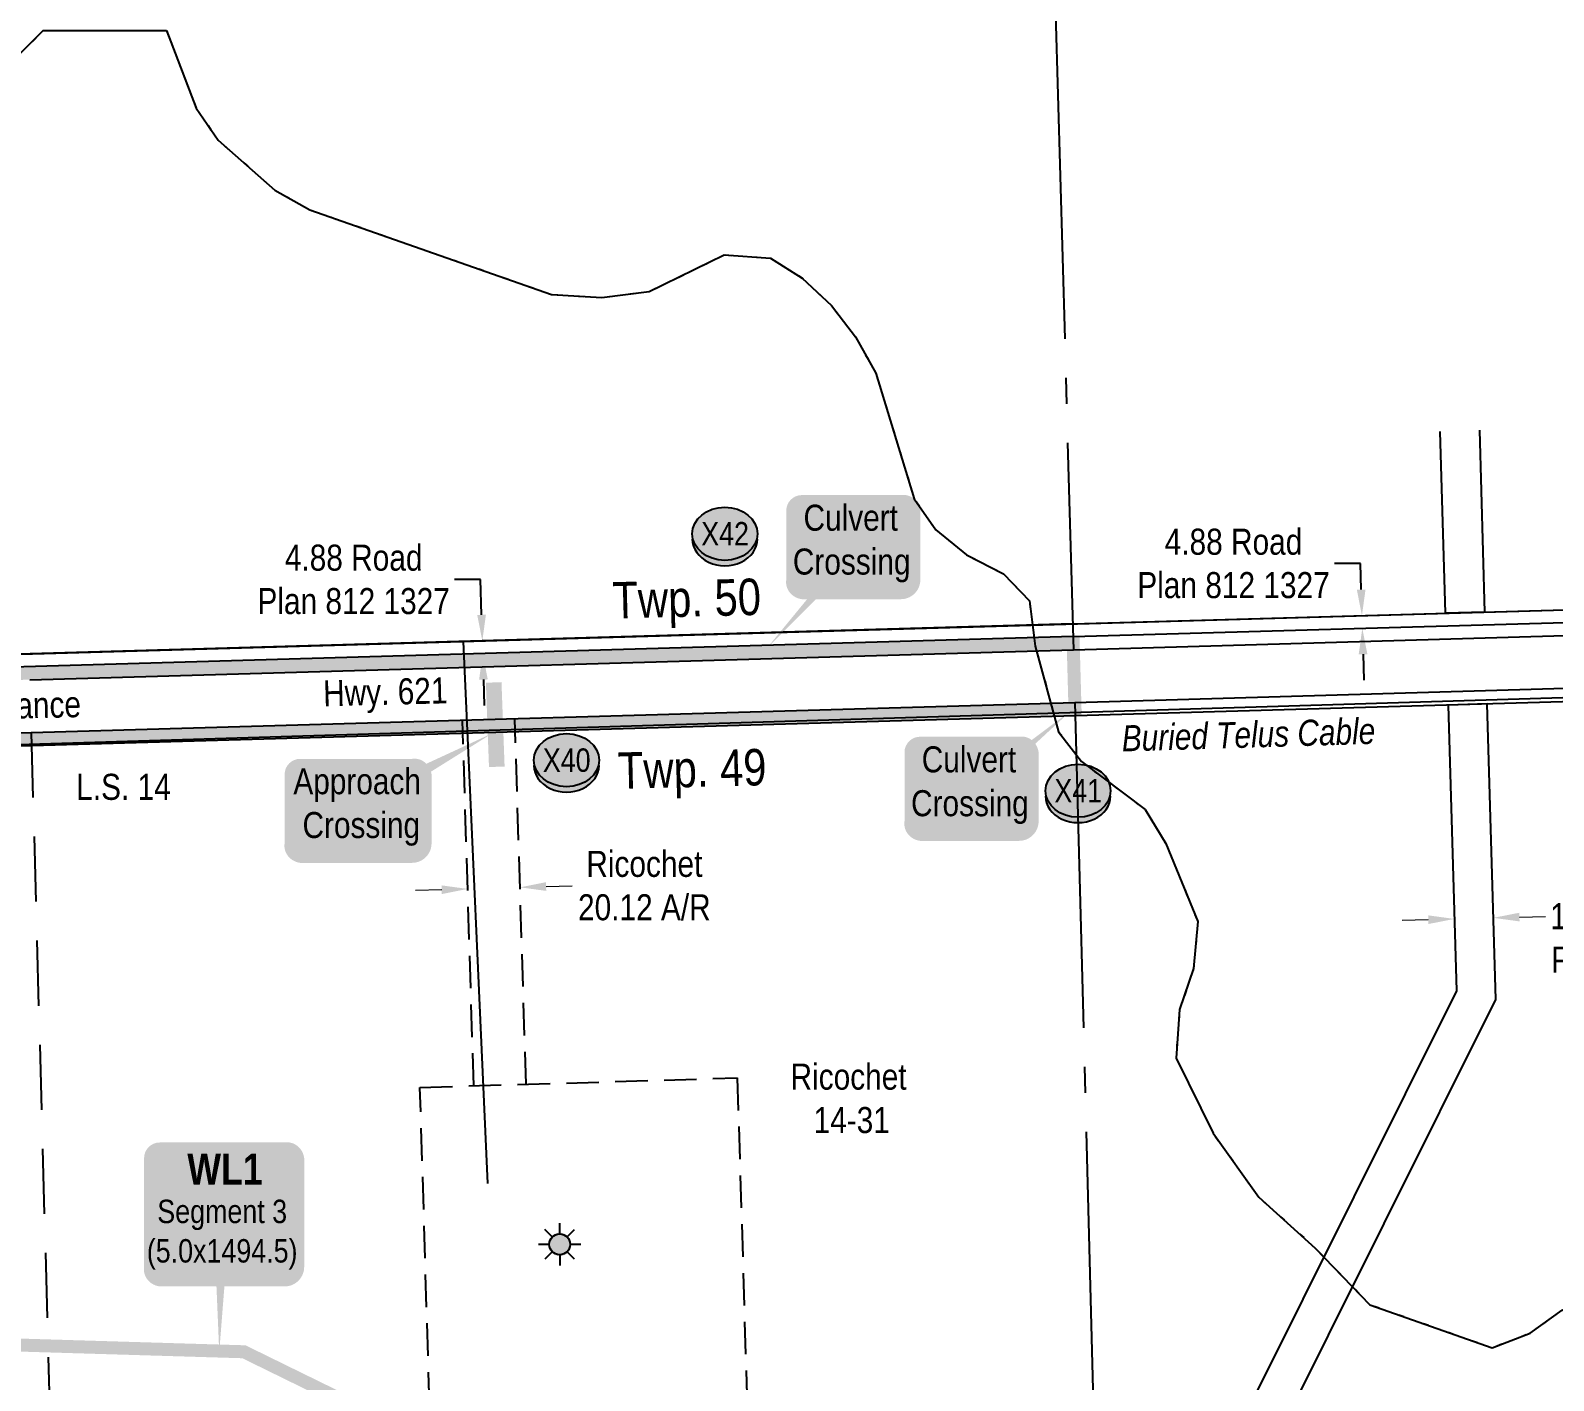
# Model space of a CAD drawing. Extents: x 629055 to 633377, y 5904225 to 5907946.
# Drawn here: x 632059 to 632644, y 5904953 to 5905472 of the extents above; entities that cross this region are included whole.
import ezdxf
from ezdxf.enums import TextEntityAlignment as Align

# ---------------------------------------------------------------- set-up
doc = ezdxf.new("R2010")
doc.units = 0
doc.header["$LTSCALE"] = 5
for name, pattern in [('foc-ACCESSROAD', [3.75, 2.5, -1.25]), ('foc-LSD', [8, 5, -3]), ('foc-QUARTERLINE', [33, 25, -3, 2, -3]), ('foc-WHEELTRACKS', [2, 0.4, -1.6])]:
    doc.linetypes.add(name, pattern=pattern)
for name, color, linetype in [('AS-POWER', 104, 'foc-POWER'), ('AS-RESIDENCE', 14, 'Continuous'), ('AS-ROADS', 254, 'Continuous'), ('AS-TELEPHONE-T', 224, 'Continuous'), ('AS-TELUS', 224, 'foc-TEL'), ('CG-NOTES', 7, 'Continuous'), ('D-TXT', 6, 'Continuous'), ('F-RW', 190, 'Continuous'), ('F-WS', 190, 'foc-ACCESSROAD'), ('F-WS-S', 190, 'Continuous'), ('L-QSEC', 8, 'foc-QUARTERLINE'), ('L-ROAD-T', 7, 'Continuous'), ('L-SEC', 7, 'Continuous'), ('L-SECTION-LSD', 7, 'foc-LSD'), ('L-TITLEDB', 4, 'Continuous'), ('L-TITLEDB-T', 4, 'Continuous'), ('P-CROSSINGS', 250, 'Continuous'), ('T-WATER-P3', 160, 'foc-WHEELTRACKS'), ('T-WATER-T', 170, 'Continuous')]:
    doc.layers.add(name, color=color, linetype=linetype)
for name, color, linetype, lineweight in [('F-AR-T', 190, 'Continuous', 9), ('F-RW-T', 190, 'Continuous', 9), ('F-WS-T', 190, 'Continuous', 9), ('T-TEXT', 48, 'Continuous', 18)]:
    doc.layers.add(name, color=color, linetype=linetype, lineweight=lineweight)
for name, color, linetype, true_color in [('P-PROPOSED WL2-1', 7, 'Continuous', 0x05c1ff), ('P-PROPOSED-WL2', 7, 'Continuous', 0x05c1ff), ('P-PROPOSED-WL3', 92, 'Continuous', 0x00bd00)]:
    doc.layers.add(name, color=color, linetype=linetype, true_color=true_color)
doc.styles.add('100L', font='ARIALN.TTF', dxfattribs={"height": 11})
doc.styles.add('80', font='ARIALN.TTF', dxfattribs={"height": 10})
doc.styles.add('80CG', font='ARIALN.TTF', dxfattribs={"height": 10})
doc.styles.add('80L', font='ARIALN.TTF', dxfattribs={"height": 10})
doc.styles.add('80LS', font='ARIALNI.TTF', dxfattribs={"height": 10})
doc.styles.add('BOLD', font='ARIALNB.TTF')
doc.styles.add('Crossing', font='ARIALN.TTF', dxfattribs={"height": 10})
doc.styles.add('foc-LtypeFont', font='ARIALN.TTF', dxfattribs={"height": 7.35})
doc.linetypes.add('foc-POWER', pattern='A,6,-1,["P",foc-LtypeFont,S=0.2,R=0,X=-0.625,Y=-0.75],-1.24,4', length=12.24)
doc.linetypes.add('foc-POWER-NOLINE', pattern='A,0,-4,["P",foc-LtypeFont,S=0.2,R=0,X=-0.625,Y=-0.75],-8.24', length=12.24)
doc.linetypes.add('foc-TEL', pattern='A,2,-1,["T",foc-LtypeFont,S=0.2,R=0,X=-0.425,Y=-0.75],-1.24,8', length=12.24)
doc.linetypes.add('foc-TOPO-flowdirection-NOLINE', pattern='A,0,[">",foc-LtypeFont,S=0.3,R=0,X=0,Y=-0.945],-20,[">",foc-LtypeFont,S=0.3,R=0,X=0,Y=-0.945],0', length=20)
doc.dimstyles.new('Compass 5 000', dxfattribs={"dimscale": 5, "dimtxt": 9, "dimasz": 2, "dimexe": 0.2, "dimexo": 0.0625, "dimgap": 0.5, "dimtad": 0, "dimtih": 1, "dimtoh": 1, "dimzin": 0, "dimdsep": 46, "dimtxsty": '80CG', "dimcen": 0.1, "dimse1": 1, "dimse2": 1, "dimclrd": 256, "dimclrt": 256, "dimaunit": 1, "dimadec": 4, "dimazin": 0, "dimtfac": 0.06, "dimtofl": 0, "dimtmove": 0, "dimatfit": 1, "dimfxl": 0.2, "dimtolj": 1, "dimtzin": 0, "dimlwd": -1, "dimarcsym": 0})

# ---------------------------------------------------------------- blocks, each defined once
blk = doc.blocks.new('label_road_paved')
at = {"layer": 'L-ROAD-T', "style": '80L'}
blk.add_text('Government Road Allowance', height=10, dxfattribs=at).set_placement((0, 0), align=Align.MIDDLE_CENTER)
at = {"layer": 'T-TEXT', "style": '80LS'}
blk.add_text('(Paved)', height=10, dxfattribs=at).set_placement((-116.94, 0), align=Align.MIDDLE_CENTER)
blk = doc.blocks.new('GAS')
h = blk.add_hatch(color=255)
h.dxf.hatch_style = 1
edge = h.paths.add_edge_path()
edge.add_arc((0, 0), 0.9, 0, 360)
for p, q in [((0, 0.81), (0, 1.62)), ((-0.81, 0), (-1.62, 0)), ((-0.57, 0.57), (-1.14, 1.14)), ((0.57, 0.57), (1.14, 1.14)), ((1.62, 0), (0.81, 0)), ((-0.57, -0.57), (-1.14, -1.14)), ((0, -0.81), (0, -1.62)), ((1.14, -1.14), (0.57, -0.57))]:
    blk.add_line(p, q)
blk.add_circle((0, 0), 0.8)
blk = doc.blocks.new('*D658')
at = {"layer": 'F-RW-T', "transparency": 16777216}
for p, q in [((632596.05, 5905130.46), (632586.06, 5905130.17)), ((632631.04, 5905131.45), (632641.03, 5905131.74))]:
    blk.add_line(p, q, dxfattribs=at)
for points in [[(632630.99, 5905133.12), (632631.08, 5905129.79), (632621.04, 5905131.17)], [(632596.01, 5905132.12), (632596.1, 5905128.79), (632606.05, 5905130.74)]]:
    blk.add_solid(points, dxfattribs=at)
at = {"layer": 'F-RW-T', "transparency": 16777216, "insert": (632680.12, 5905131.74), "char_height": 10, "attachment_point": 5, "style": '80CG'}
blk.add_mtext('\\A1;Signalta\\P15.00 P/L R/W\\PPlan 902 2388', dxfattribs=at)
blk = doc.blocks.new('*D670')
at = {"layer": 'F-AR-T', "transparency": 16777216}
for p, q in [((632217.21, 5905141.96), (632207.21, 5905141.66)), ((632257.3, 5905143.18), (632267.3, 5905143.49))]:
    blk.add_line(p, q, dxfattribs=at)
for points in [[(632257.25, 5905144.85), (632257.35, 5905141.52), (632247.31, 5905142.88)], [(632217.16, 5905143.63), (632217.26, 5905140.3), (632227.2, 5905142.27)]]:
    blk.add_solid(points, dxfattribs=at)
at = {"layer": 'F-AR-T', "transparency": 16777216, "insert": (632295.03, 5905143.49), "char_height": 10, "attachment_point": 5, "style": '80CG'}
blk.add_mtext('\\A1;Ricochet\\P20.12 A/R', dxfattribs=at)
blk = doc.blocks.new('*U711')
h = blk.add_hatch(color=254)
edge = h.paths.add_edge_path()
edge.add_line((-24, -35.31), (24, -35.31))
edge.add_arc((24, -29.31), 6, 270, 360)
edge.add_line((30, -29.31), (30, 12.5))
edge.add_arc((24, 12.5), 6, 0, 90)
edge.add_line((24, 18.5), (-24, 18.5))
edge.add_arc((-24, 12.5), 6, 90, 180)
edge.add_line((-30, 12.5), (-30, -29.31))
edge.add_arc((-24, -29.31), 6, 180, 270)
at = {"layer": 'P-PROPOSED-WL2', "flags": 128}
blk.add_lwpolyline([(-24, -35.31, 3, 3, 0), (24, -35.31, 3, 3, 0.414214), (30, -29.31, 3, 3, 0), (30, 12.5, 3, 0, 0.414214), (24, 18.5, 0, 0, 0), (-24, 18.5, 0, 0, 0.414214), (-30, 12.5, 0, 0, 0), (-30, -29.31, 0, 3, 0.414214)], format="xyseb", close=True, dxfattribs=at)
blk.add_lwpolyline([(-1.13, -62.07, 0, 7.5, 0), (0, 0, 0, 0, 0)], format="xyseb", dxfattribs=at)
at = {"layer": 'P-PROPOSED-WL2'}
for tag, p, height, style in [('TEMP_AREA_W1_001', (-9.21, 2.24), 12, 'BOLD'), ('ENTER_TEXT_001', (-30.66, -12.47), 9, '80')]:
    blk.add_attdef(tag, p, '', height=height, dxfattribs=dict(at, style=style))
blk = doc.blocks.new('*D720')
at = {"layer": 'L-TITLEDB-T', "transparency": 16777216}
for p, q in [((632232.14, 5905261.1), (632222.14, 5905261.1)), ((632232.53, 5905247.54), (632232.14, 5905261.1)), ((632233.25, 5905222.67), (632233.54, 5905212.68))]:
    blk.add_line(p, q, dxfattribs=at)
for points in [[(632234.2, 5905247.59), (632230.87, 5905247.5), (632232.82, 5905237.55)], [(632234.92, 5905222.72), (632231.58, 5905222.62), (632232.96, 5905232.67)]]:
    blk.add_solid(points, dxfattribs=at)
at = {"layer": 'L-TITLEDB-T', "transparency": 16777216, "insert": (632183.41, 5905261.1), "char_height": 10, "attachment_point": 5, "style": '80CG'}
blk.add_mtext('\\A1;4.88 Road \\PPlan 812 1327', dxfattribs=at)
blk = doc.blocks.new('*D721')
at = {"layer": 'L-TITLEDB-T', "transparency": 16777216}
for p, q in [((632569.99, 5905267.23), (632559.99, 5905267.23)), ((632570.27, 5905257.23), (632569.99, 5905267.23)), ((632570.99, 5905232.38), (632571.27, 5905222.39))]:
    blk.add_line(p, q, dxfattribs=at)
for points in [[(632571.94, 5905257.28), (632568.61, 5905257.18), (632570.56, 5905247.24)], [(632572.65, 5905232.43), (632569.32, 5905232.34), (632570.7, 5905242.38)]]:
    blk.add_solid(points, dxfattribs=at)
at = {"layer": 'L-TITLEDB-T', "transparency": 16777216, "insert": (632521.25, 5905267.23), "char_height": 10, "attachment_point": 5, "style": '80CG'}
blk.add_mtext('\\A1;4.88 Road \\PPlan 812 1327', dxfattribs=at)
blk = doc.blocks.new('*U774')
h = blk.add_hatch(color=59)
edge = h.paths.add_edge_path()
edge.add_line((-21.5, -20), (21.5, -20))
edge.add_arc((21.5, -14), 6, 270, 360)
edge.add_line((27.5, -14), (27.5, 12.5))
edge.add_arc((21.5, 12.5), 6, 0, 90)
edge.add_line((21.5, 18.5), (-21.5, 18.5))
edge.add_arc((-21.5, 12.5), 6, 90, 180)
edge.add_line((-27.5, 12.5), (-27.5, -14))
edge.add_arc((-21.5, -14), 6, 180, 270)
at = {"color": 1, "flags": 128}
blk.add_lwpolyline([(52.51, 28.4, 0, 7.5, 0), (0, 0, 0, 0, 0)], format="xyseb", dxfattribs=at)
blk.add_lwpolyline([(-21.5, -20, 3, 3, 0), (21.5, -20, 3, 3, 0.414214), (27.5, -14, 3, 3, 0), (27.5, 12.5, 3, 0, 0.414214), (21.5, 18.5, 0, 0, 0), (-21.5, 18.5, 0, 0, 0.414214), (-27.5, 12.5, 0, 0, 0), (-27.5, -14, 0, 3, 0.414214)], format="xyseb", close=True, dxfattribs=at)
at = {"color": 1, "style": '80'}
blk.add_attdef('ENTER_TEXT_001', (-35.99, -5), '', height=10, dxfattribs=at)
blk = doc.blocks.new('*U772')
h = blk.add_hatch(color=254)
edge = h.paths.add_edge_path()
edge.add_line((-19, -20), (19, -20))
edge.add_arc((19, -14), 6, 270, 360)
edge.add_line((25, -14), (25, 12.5))
edge.add_arc((19, 12.5), 6, 0, 90)
edge.add_line((19, 18.5), (-19, 18.5))
edge.add_arc((-19, 12.5), 6, 90, 180)
edge.add_line((-25, 12.5), (-25, -14))
edge.add_arc((-19, -14), 6, 180, 270)
at = {"color": 160, "flags": 128}
blk.add_lwpolyline([(-19, -20, 3, 3, 0), (19, -20, 3, 3, 0.414214), (25, -14, 3, 3, 0), (25, 12.5, 3, 0, 0.414214), (19, 18.5, 0, 0, 0), (-19, 18.5, 0, 0, 0.414214), (-25, 12.5, 0, 0, 0), (-25, -14, 0, 3, 0.414214)], format="xyseb", close=True, dxfattribs=at)
at = {"color": 160, "style": '80'}
blk.add_attdef('ENTER_TEXT_001', (-26.85, -4.92), '', height=10, dxfattribs=at)
blk = doc.blocks.new('xing2')
h = blk.add_hatch(color=50)
h.dxf.hatch_style = 1
edge = h.paths.add_edge_path()
edge.add_ellipse((0, 0), major_axis=(-12.5, 0), ratio=0.816297, start_angle=0, end_angle=360)
h = blk.add_hatch(color=250)
h.dxf.hatch_style = 1
edge = h.paths.add_edge_path()
edge.add_ellipse((0, -2.05), major_axis=(-12.5, 0), ratio=0.816297, start_angle=0, end_angle=180)
edge.add_line((12.5, -2.05), (12.5, 0))
edge.add_ellipse((0, 0), major_axis=(-12.5, 0), ratio=0.816297, start_angle=0, end_angle=180, ccw=False)
edge.add_line((-12.5, 0), (-12.5, -2.05))
at = {"color": 250}
blk.add_ellipse((0, 0), major_axis=(-12.5, 0), ratio=0.816297, dxfattribs=at)
blk.add_ellipse((0, -2.05), major_axis=(-12.5, 0), ratio=0.816297, start_param=0, end_param=3.141593, dxfattribs=at)
at = {"color": 250, "style": 'Crossing'}
blk.add_attdef('CROSSING', text='', height=9, dxfattribs=at).set_placement((0.09, 0.02), align=Align.MIDDLE_CENTER)
at = {"color": 250, "style": 'Crossing', "flags": 1}
for tag, p in [('OWNER', (0.09, -12.49)), ('DESCRIPTION', (0.09, -25.77)), ('LOCATION', (0.09, -39.3)), ('DWG_REF', (0.09, -52.84))]:
    blk.add_attdef(tag, text='', height=9, dxfattribs=at).set_placement(p, align=Align.MIDDLE_CENTER)

msp = doc.modelspace()

# ---------------------------------------------------------------- linework, layer by layer
at = {"layer": 'AS-POWER', "linetype": 'foc-POWER-NOLINE', "flags": 128}
msp.add_lwpolyline([(631663.235, 5905221.132), (633286.125, 5905267.767)], dxfattribs=at)
at = {"layer": 'AS-POWER', "flags": 128}
msp.add_lwpolyline([(632234.873, 5905029.183), (632225.568, 5905237.339)], dxfattribs=at)
at = {"layer": 'AS-ROADS', "const_width": 5.998, "flags": 128}
msp.add_lwpolyline([(632237.183, 5905221.576), (632238.375, 5905189.18)], dxfattribs=at)
at = {"layer": 'F-RW', "flags": 128}
msp.add_lwpolyline([(632615.647, 5905318.42), (632617.668, 5905248.61), (632602.679, 5905248.181), (632600.658, 5905317.988)], dxfattribs=at)
at = {"layer": 'F-WS'}
for p, q in [((632229.501, 5905066.639), (632225.229, 5905207.128)), ((632249.605, 5905067.251), (632245.333, 5905207.74))]:
    msp.add_line(p, q, dxfattribs=at)
msp.add_lwpolyline([(632208.872, 5905066.012), (632330.696, 5905069.717), (632334.401, 5904947.893), (632212.577, 5904944.188)], close=True, dxfattribs=at)
at = {"layer": 'L-QSEC'}
for p, q in [((632434.615, 5906138.274), (632459.763, 5905234.024)), ((632460.322, 5905213.922), (632483.936, 5904310.663))]:
    msp.add_line(p, q, dxfattribs=at)
at = {"layer": 'L-SEC'}
for p, q in [((632860.553, 5905245.575), (632459.763, 5905234.024)), ((632459.763, 5905234.024), (632059.034, 5905222.489)), ((632460.322, 5905213.922), (632861.11, 5905225.473)), ((632059.595, 5905202.385), (632460.322, 5905213.922)), ((631658.868, 5905190.85), (632059.595, 5905202.385))]:
    msp.add_line(p, q, dxfattribs=at)
at = {"layer": 'L-SECTION-LSD'}
msp.add_line((632059.595, 5905202.385), (632081.441, 5904398.177), dxfattribs=at)
at = {"layer": 'L-TITLEDB'}
for p, q in [((632459.516, 5905244.081), (633261.028, 5905267.046)), ((632459.619, 5905239.196), (633261.163, 5905262.172))]:
    msp.add_line(p, q, dxfattribs=at)
at = {"layer": 'L-TITLEDB', "flags": 128}
for points in [[(632459.516, 5905244.081), (631663.235, 5905221.132)], [(632459.619, 5905239.196), (631658.193, 5905216.108)], [(633261.995, 5905231.847), (631658.996, 5905185.688)]]:
    msp.add_lwpolyline(points, dxfattribs=at)
at = {"layer": 'P-PROPOSED WL2-1', "flags": 128}
msp.add_lwpolyline([(631670.018, 5904978.602, 4.998, 4.998, 0), (632141.277, 5904964.494, 4.998, 4.998, 0), (632235.04, 5904918.53, 4.998, 4.998, 0), (632237.572, 5904917.289, 4.998, 4.998, 0), (632239.09, 5904859.222, 4.998, 4.998, 0), (632245.509, 5904613.709, 0, 0, 0)], format="xyseb", dxfattribs=at)
at = {"layer": 'P-PROPOSED-WL2', "const_width": 4.998, "flags": 128}
msp.add_lwpolyline([(631670.018, 5904978.602), (632141.277, 5904964.494), (632235.04, 5904918.53)], dxfattribs=at)
at = {"layer": 'T-WATER-P3', "flags": 128}
for points in [[(631624.878, 5905601.347), (631677.439, 5905589.985), (631706.78, 5905577.67), (631730.883, 5905559.645), (631744.326, 5905552.461), (631760.797, 5905548.403), (631780.154, 5905549.012), (631809.517, 5905560.748), (631825.975, 5905564.869), (631943.483, 5905615.645), (631960.943, 5905620.018), (631991.371, 5905609.971), (632030.888, 5905608.957), (632064.069, 5905600.851), (632078.855, 5905594.698), (632091.083, 5905586.012), (632099.752, 5905573.715), (632116.085, 5905527.192), (632114.619, 5905508.039), (632111.162, 5905491.334), (632111.162, 5905472.98), (632111.536, 5905472)], [(631084.25, 5904431.999), (631094.25, 5904442), (631104.25, 5904452), (631114.25, 5904461.999), (631124.25, 5904472), (631134.25, 5904481.999), (631144.25, 5904491.999), (631154.25, 5904501.999), (631164.25, 5904512), (631174.25, 5904521.999), (631184.25, 5904532), (631194.25, 5904541.999), (631204.25, 5904551.999), (631214.25, 5904562), (631224.25, 5904571.999), (631234.25, 5904581.999), (631244.25, 5904591.999), (631254.25, 5904602), (631264.25, 5904612), (631274.25, 5904622), (631284.25, 5904631.999), (631294.25, 5904641.999), (631304.25, 5904651.999), (631314.25, 5904661.999), (631324.25, 5904671.999), (631334.25, 5904682), (631344.25, 5904692), (631354.25, 5904702), (631364.25, 5904711.999), (631374.25, 5904721.999), (631384.25, 5904732), (631394.25, 5904742), (631404.25, 5904751.999), (631414.25, 5904761.999), (631424.25, 5904772), (631434.25, 5904781.999), (631444.25, 5904792), (631454.25, 5904801.999), (631464.25, 5904811.999), (631474.25, 5904821.999), (631484.25, 5904832), (631494.25, 5904841.999), (631504.25, 5904852), (631514.25, 5904861.999), (631524.25, 5904871.999), (631534.25, 5904882), (631544.25, 5904892), (631554.25, 5904901.999), (631564.25, 5904911.999), (631574.25, 5904921.999), (631584.25, 5904931.999), (631594.25, 5904942), (631604.25, 5904952), (631614.25, 5904962), (631624.25, 5904972), (631634.25, 5904982), (631644.25, 5904991.999), (631654.25, 5905001.999), (631664.25, 5905011.999), (631674.25, 5905021.999), (631684.25, 5905031.999), (631694.25, 5905042), (631704.25, 5905051.999), (631714.25, 5905061.999), (631724.25, 5905072), (631734.25, 5905081.999), (631744.25, 5905091.999), (631754.25, 5905102), (631764.25, 5905111.999), (631774.25, 5905122), (631784.25, 5905131.999), (631794.25, 5905142), (631804.25, 5905151.999), (631814.25, 5905161.999), (631824.25, 5905172), (631834.25, 5905181.999), (631844.25, 5905191.999), (631854.25, 5905202), (631864.25, 5905211.999), (631864.25, 5905222), (631864.25, 5905231.999), (631874.25, 5905241.999), (631874.25, 5905251.999), (631884.25, 5905261.999), (631884.25, 5905272), (631894.25, 5905281.999), (631904.25, 5905291.999), (631904.25, 5905302), (631914.25, 5905312), (631914.25, 5905321.999), (631924.25, 5905331.999), (631934.25, 5905341.999), (631944.25, 5905351.999), (631954.25, 5905361.999), (631964.25, 5905371.999), (631974.25, 5905381.999), (631984.25, 5905391.999), (631994.25, 5905402), (632004.25, 5905411.999), (632014.25, 5905421.999), (632024.25, 5905431.999), (632034.25, 5905442), (632044.25, 5905451.999), (632054.25, 5905461.999), (632064.25, 5905471.999), (632074.25, 5905471.999), (632084.25, 5905471.999), (632094.25, 5905471.999), (632104.25, 5905471.999), (632111.536, 5905472)], [(632111.536, 5905472), (632122.921, 5905442.19), (632131.352, 5905429.893), (632153.167, 5905410.644), (632166.614, 5905403.105), (632259.417, 5905370.618), (632278.686, 5905369.395), (632296.89, 5905371.705), (632325.741, 5905385.798), (632343.412, 5905384.49), (632355.681, 5905376.87), (632366.865, 5905366.331), (632376.127, 5905354.28), (632383.931, 5905340.37), (632398.635, 5905292.161), (632406.947, 5905280.154), (632418.709, 5905270.635), (632432.924, 5905263.287), (632442.924, 5905252.968), (632445.103, 5905235.471), (632454.111, 5905202.626), (632462.885, 5905191.162), (632487.287, 5905172.783), (632495.201, 5905159.766), (632507.592, 5905129.701), (632505.93, 5905111.726), (632500.563, 5905095.946), (632499.208, 5905077.324), (632513.481, 5905048.419), (632530.938, 5905023.887), (632552.634, 5905004.341), (632573.602, 5904982.587), (632620.54, 5904966.059), (632635.138, 5904971.687), (632647.43, 5904980.417), (632676.165, 5904994.272), (632691.492, 5904998.905), (632729.234, 5904997.978), (632743.324, 5904991.163), (632751.242, 5904977.964), (632752.869, 5904959.642)]]:
    msp.add_lwpolyline(points, dxfattribs=at)
at = {"layer": 'T-WATER-P3', "linetype": 'foc-TOPO-flowdirection-NOLINE', "flags": 128}
for points in [[(631084.25, 5904431.999), (631094.25, 5904442), (631104.25, 5904452), (631114.25, 5904461.999), (631124.25, 5904472), (631134.25, 5904481.999), (631144.25, 5904491.999), (631154.25, 5904501.999), (631164.25, 5904512), (631174.25, 5904521.999), (631184.25, 5904532), (631194.25, 5904541.999), (631204.25, 5904551.999), (631214.25, 5904562), (631224.25, 5904571.999), (631234.25, 5904581.999), (631244.25, 5904591.999), (631254.25, 5904602), (631264.25, 5904612), (631274.25, 5904622), (631284.25, 5904631.999), (631294.25, 5904641.999), (631304.25, 5904651.999), (631314.25, 5904661.999), (631324.25, 5904671.999), (631334.25, 5904682), (631344.25, 5904692), (631354.25, 5904702), (631364.25, 5904711.999), (631374.25, 5904721.999), (631384.25, 5904732), (631394.25, 5904742), (631404.25, 5904751.999), (631414.25, 5904761.999), (631424.25, 5904772), (631434.25, 5904781.999), (631444.25, 5904792), (631454.25, 5904801.999), (631464.25, 5904811.999), (631474.25, 5904821.999), (631484.25, 5904832), (631494.25, 5904841.999), (631504.25, 5904852), (631514.25, 5904861.999), (631524.25, 5904871.999), (631534.25, 5904882), (631544.25, 5904892), (631554.25, 5904901.999), (631564.25, 5904911.999), (631574.25, 5904921.999), (631584.25, 5904931.999), (631594.25, 5904942), (631604.25, 5904952), (631614.25, 5904962), (631624.25, 5904972), (631634.25, 5904982), (631644.25, 5904991.999), (631654.25, 5905001.999), (631664.25, 5905011.999), (631674.25, 5905021.999), (631684.25, 5905031.999), (631694.25, 5905042), (631704.25, 5905051.999), (631714.25, 5905061.999), (631724.25, 5905072), (631734.25, 5905081.999), (631744.25, 5905091.999), (631754.25, 5905102), (631764.25, 5905111.999), (631774.25, 5905122), (631784.25, 5905131.999), (631794.25, 5905142), (631804.25, 5905151.999), (631814.25, 5905161.999), (631824.25, 5905172), (631834.25, 5905181.999), (631844.25, 5905191.999), (631854.25, 5905202), (631864.25, 5905211.999), (631864.25, 5905222), (631864.25, 5905231.999), (631874.25, 5905241.999), (631874.25, 5905251.999), (631884.25, 5905261.999), (631884.25, 5905272), (631894.25, 5905281.999), (631904.25, 5905291.999), (631904.25, 5905302), (631914.25, 5905312), (631914.25, 5905321.999), (631924.25, 5905331.999), (631934.25, 5905341.999), (631944.25, 5905351.999), (631954.25, 5905361.999), (631964.25, 5905371.999), (631974.25, 5905381.999), (631984.25, 5905391.999), (631994.25, 5905402), (632004.25, 5905411.999), (632014.25, 5905421.999), (632024.25, 5905431.999), (632034.25, 5905442), (632044.25, 5905451.999), (632054.25, 5905461.999), (632064.25, 5905471.999), (632074.25, 5905471.999), (632084.25, 5905471.999), (632094.25, 5905471.999), (632104.25, 5905471.999), (632111.536, 5905472)], [(632111.536, 5905472), (632122.921, 5905442.19), (632131.352, 5905429.893), (632153.167, 5905410.644), (632166.614, 5905403.105), (632259.417, 5905370.618), (632278.686, 5905369.395), (632296.89, 5905371.705), (632325.741, 5905385.798), (632343.412, 5905384.49), (632355.681, 5905376.87), (632366.865, 5905366.331), (632376.127, 5905354.28), (632383.931, 5905340.37), (632398.635, 5905292.161), (632406.947, 5905280.154), (632418.709, 5905270.635), (632432.924, 5905263.287), (632442.924, 5905252.968), (632445.103, 5905235.471), (632454.111, 5905202.626), (632462.885, 5905191.162), (632487.287, 5905172.783), (632495.201, 5905159.766), (632507.592, 5905129.701), (632505.93, 5905111.726), (632500.563, 5905095.946), (632499.208, 5905077.324), (632513.481, 5905048.419), (632530.938, 5905023.887), (632552.634, 5905004.341), (632573.602, 5904982.587), (632620.54, 5904966.059), (632635.138, 5904971.687), (632647.43, 5904980.417), (632676.165, 5904994.272), (632691.492, 5904998.905), (632729.234, 5904997.978), (632743.324, 5904991.163), (632751.242, 5904977.964), (632752.869, 5904959.642)]]:
    msp.add_lwpolyline(points, dxfattribs=at)
at = {"layer": 'T-WATER-T', "color": 160, "flags": 128}
for points in [[(632341.851, 5905234.453, 0, 4.996, 0), (632376.626, 5905272.863, 0, 0, 0)], [(632459.102, 5905210.939, 0, 4.996, 0), (632422.023, 5905180.048, 0, 0, 0)]]:
    msp.add_lwpolyline(points, format="xyseb", dxfattribs=at)

# ---------------------------------------------------------------- block references
at = {"layer": 'AS-RESIDENCE', "xscale": 1.000012424126057, "yscale": 1.000012424126057, "zscale": 1.000012424126057, "rotation": 1.373654649846094}
msp.add_blockref('label_road_paved', (632004.227, 5905211.495), dxfattribs=at)
at = {"layer": 'CG-NOTES'}
ref = msp.add_blockref('*U772', (632374.52, 5905275.049), dxfattribs=dict(at, xscale=0.999808974975723, yscale=0.999808974975723, zscale=0.999808974975723))
ref.add_attrib('ENTER_TEXT_001', 'Culvert', (632356.144, 5905279.852), dxfattribs={"layer": '0', "color": 160, "height": 9.9981, "style": '80'})
ref.add_attrib('ENTER_TEXT_002', 'Crossing', (632352.048, 5905263.011), dxfattribs={"layer": '0', "color": 160, "height": 9.9981, "style": '80'})
ref = msp.add_blockref('*U774', (632184.363, 5905173.758), dxfattribs=dict(at, xscale=0.9985864362922464, yscale=0.9985864362922464, zscale=0.9985864362922464))
ref.add_attrib('ENTER_TEXT_001', 'Approach', (632160.273, 5905178.644), dxfattribs={"layer": '0', "color": 1, "height": 9.9859, "style": '80'})
ref.add_attrib('ENTER_TEXT_002', ' Crossing', (632160.6, 5905161.823), dxfattribs={"layer": '0', "color": 1, "height": 9.9859, "style": '80'})
ref = msp.add_blockref('*U772', (632419.917, 5905182.234), dxfattribs=dict(at, xscale=0.999808974975723, yscale=0.999808974975723, zscale=0.999808974975723))
ref.add_attrib('ENTER_TEXT_001', 'Culvert', (632401.541, 5905187.036), dxfattribs={"layer": '0', "color": 160, "height": 9.9981, "style": '80'})
ref.add_attrib('ENTER_TEXT_002', 'Crossing', (632397.445, 5905170.195), dxfattribs={"layer": '0', "color": 160, "height": 9.9981, "style": '80'})
at = {"layer": 'F-WS-S', "color": 2, "xscale": 4.99839, "yscale": 4.99839, "zscale": 4.99839}
msp.add_blockref('GAS', (632262.528, 5905005.754), dxfattribs=at)
at = {"layer": 'P-CROSSINGS', "color": 6, "xscale": 0.999678, "yscale": 0.999678, "zscale": 0.999678}
for p, values in [((632325.941, 5905278.673), {'CROSSING': 'X42'}), ((632265.132, 5905191.72), {'CROSSING': 'X40'}), ((632461.551, 5905179.988), {'CROSSING': 'X41'})]:
    msp.add_blockref('xing2', p, dxfattribs=at).add_auto_attribs(values)
at = {"layer": 'P-PROPOSED WL2-1'}
ref = msp.add_blockref('*U711', (632132.929, 5905026.388), dxfattribs=dict(at, xscale=0.999531047334, yscale=0.999531047334, zscale=0.999531047334))
ref.add_attrib('TEMP_AREA_W1_001', 'WL1', (632119.524, 5905028.632), dxfattribs={"layer": 'P-PROPOSED-WL2', "height": 11.9944, "style": 'BOLD'})
ref.add_attrib('ENTER_TEXT_001', 'Segment 3', (632108.019, 5905013.918), dxfattribs={"layer": 'P-PROPOSED-WL2', "height": 8.9958, "style": '80'})
ref.add_attrib('ENTER_TEXT_002', '(5.0x1494.5)', (632104, 5904998.772), dxfattribs={"layer": 'P-PROPOSED-WL2', "height": 8.99578, "style": '80'})

# ---------------------------------------------------------------- texts
at = {"layer": 'AS-TELEPHONE-T', "insert": (632477.85, 5905205.045), "char_height": 9.9968, "attachment_point": 1, "rotation": 1.741908, "style": '80L'}
msp.add_mtext_dynamic_manual_height_columns('\\pi0.33008;{\\fArial Narrow|b0|i1|c0|p34;Buried Telus Cable}', width=97.26638, gutter_width=100.032, heights=[0], dxfattribs=at)
at = {"layer": 'D-TXT', "color": 3, "char_height": 14, "attachment_point": 1, "rotation": 1.478772, "style": '80L'}
for s, insert in [('Twp. 50', (632282.59, 5905260.082)), ('Twp. 49', (632284.694, 5905194.659))]:
    msp.add_mtext_dynamic_manual_height_columns(s, width=101.42806, gutter_width=47.515, heights=[0], dxfattribs=dict(at, insert=insert))
at = {"layer": 'F-WS-T', "insert": (632350.585, 5905075.167), "char_height": 9.99678, "attachment_point": 1, "style": '80L'}
msp.add_mtext_dynamic_manual_height_columns('\\pi0.58981;Ricochet\\P\\pi9.4239;14-31', width=44.78767, gutter_width=50.016, heights=[0], dxfattribs=at)
at = {"layer": 'L-TITLEDB-T', "insert": (632171.566, 5905222.377), "char_height": 10.0001, "attachment_point": 1, "rotation": 1.430663, "style": '80L'}
msp.add_mtext_dynamic_manual_height_columns('Hwy. 621', width=119.72473, gutter_width=50.016, heights=[0], dxfattribs=at)

# ---------------------------------------------------------------- dimensions: what is measured, and where the dimension line sits
at = {"layer": 'F-AR-T', "color": 5}
dim = msp.add_aligned_dim(p1=(632227.133, 5905144.526), p2=(632247.237, 5905145.137), distance=-2.261, text='Ricochet\\P20.12 A/R', dimstyle='Compass 5 000', dxfattribs=at)
dim.commit()
dim.dimension.update_dxf_attribs({"geometry": '*D670', "text_midpoint": (632295.032, 5905143.485)})
at = {"layer": 'F-RW-T', "color": 6}
dim = msp.add_aligned_dim(p1=(632606, 5905132.46), p2=(632620.991, 5905132.887), distance=-1.721, text='Signalta\\P15.00 P/L R/W\\PPlan 902 2388', dimstyle='Compass 5 000', dxfattribs=at)
dim.commit()
dim.dimension.update_dxf_attribs({"geometry": '*D658', "text_midpoint": (632680.118, 5905131.736)})
at = {"layer": 'L-TITLEDB-T', "color": 6}
dim = msp.add_aligned_dim(p1=(632575.142, 5905242.507), p2=(632575.003, 5905247.365), distance=4.445, text='4.88 Road \\PPlan 812 1327', dimstyle='Compass 5 000', dxfattribs=at)
dim.commit()
dim.dimension.update_dxf_attribs({"geometry": '*D721', "text_midpoint": (632521.251, 5905267.229)})
dim = msp.add_linear_dim(base=(632232.822, 5905237.548), p1=(632166.216, 5905230.743), p2=(632166.075, 5905235.624), angle=91.65082, text='4.88 Road \\PPlan 812 1327', dimstyle='Compass 5 000', dxfattribs=at)
dim.commit()
dim.dimension.update_dxf_attribs({"geometry": '*D720', "text_midpoint": (632183.409, 5905261.102), "dimtype": 161})

# ---------------------------------------------------------------- next in the draw order: texts
at = {"layer": 'L-SECTION-LSD', "insert": (632076.876, 5905186.484), "char_height": 10, "attachment_point": 1, "style": '100L', "bg_fill": 3, "box_fill_scale": 1.5, "bg_fill_color": 256, "bg_fill_transparency": 0}
msp.add_mtext_dynamic_manual_height_columns('L.S. 14', width=37.01012, gutter_width=55.018, heights=[0], dxfattribs=at)

# ---------------------------------------------------------------- next in the draw order: linework, layer by layer
at = {"layer": 'AS-TELUS', "flags": 128}
msp.add_lwpolyline([(631593.175, 5905042.613), (631554.72, 5905042.613), (631554.72, 5905155.094), (631596.927, 5905155.094), (631633.864, 5905182.378), (631658.996, 5905185.688), (633261.947, 5905234.436), (633261.303, 5905257.126), (633261.235, 5905259.583), (633361.41, 5905262.639)], dxfattribs=at)
at = {"layer": 'F-RW', "flags": 128}
msp.add_lwpolyline([(632006.478, 5904298.228), (632105.787, 5904318.871), (632343.511, 5904540.943), (632621.932, 5905099.858), (632618.7, 5905213.314), (632603.711, 5905212.881), (632606.833, 5905103.18), (632331.287, 5904550.045), (632098.636, 5904332.726), (631922.194, 5904296.033)], dxfattribs=at)
at = {"layer": 'P-PROPOSED-WL3', "const_width": 4.998, "flags": 128}
msp.add_lwpolyline([(631640.412, 5905220.842), (631640.628, 5905213.102), (631851.787, 5905219.185), (632233.019, 5905230.168), (632459.688, 5905236.698), (632460.391, 5905211.265), (632410.421, 5905209.826), (631852.519, 5905193.76), (631661.606, 5905188.272)], dxfattribs=at)

doc.saveas('drawing.dxf')
